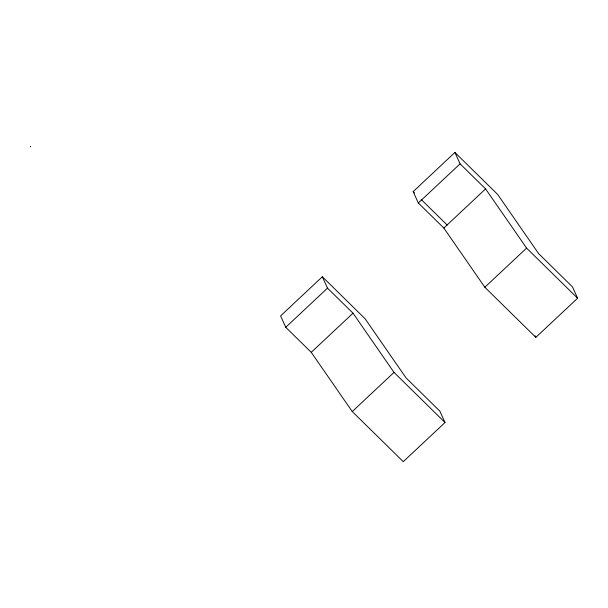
<?xml version="1.0" encoding="UTF-8"?>
<svg xmlns="http://www.w3.org/2000/svg" width="608" height="608" viewBox="0 0 608 608"><rect width="100%" height="100%" fill="white"/><g stroke="black" fill="none" stroke-linecap="round" stroke-linejoin="round"><path stroke-width="0.91" d="M30.4 146.885L30.643 146.338M322.346 276.746L280.592 315.894L285.752 327.279L311.258 352.336L352.252 411.548L403.264 461.662L445.026 422.514L439.858 411.137L406.083 377.948L365.089 318.744L322.346 276.746L327.507 288.131L353.012 313.188L394.014 372.4L445.026 422.514M413.166 191.604L454.921 152.456L497.663 194.446L538.658 253.658L572.44 286.839L577.6 298.224L535.846 337.372L484.834 287.25L443.832 228.046L418.327 202.981L413.166 191.604L414.504 192.911M285.752 327.279L327.507 288.131M418.327 202.981L460.089 163.833L454.921 152.456M311.258 352.336L353.012 313.188M443.832 228.046L485.594 188.898L460.089 163.833M352.252 411.548L394.014 372.4M484.834 287.25L526.589 248.102L485.594 188.898M526.589 248.102L577.6 298.224M421.177 199.477L447.222 225.066M535.108 335.745L535.846 337.372"/></g></svg>
